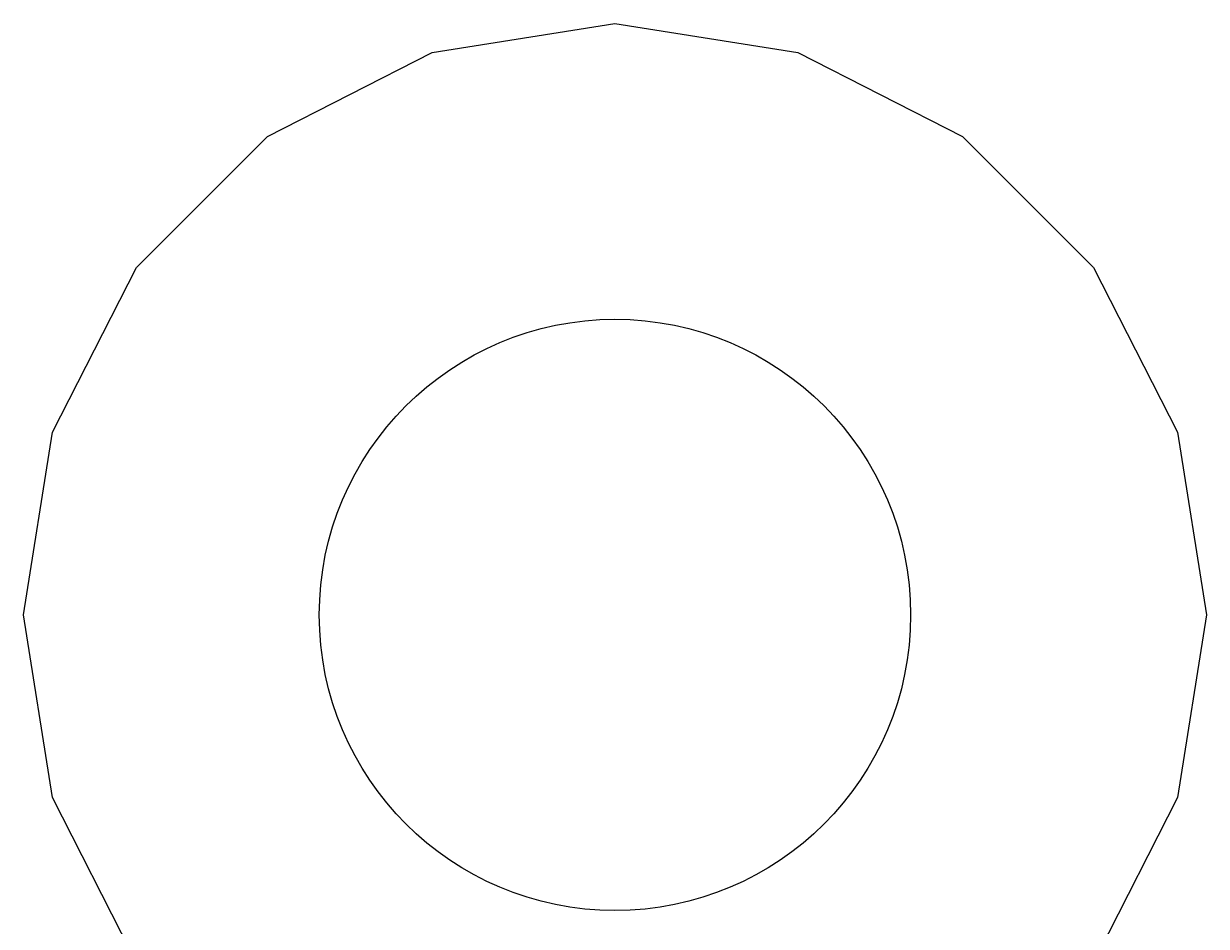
# Model space of a CAD drawing. Header units: millimetres. Extents: x -3894 to -3474, y -291 to 6.
# Drawn here: x -3722.858 to -3722.058, y -97.964 to -97.353 of the extents above; entities that cross this region are included whole.
import ezdxf

# ---------------------------------------------------------------- set-up
doc = ezdxf.new("R2010")
doc.units = ezdxf.units.MM
doc.layers.add('BLACK', color=7, linetype='Continuous')

msp = doc.modelspace()

# ---------------------------------------------------------------- linework, layer by layer
at = {"layer": 'BLACK', "linetype": 'Continuous'}
for p, q in [((-3722.58175, -97.37238), (-3722.45815, -97.3528)), ((-3722.45815, -97.3528), (-3722.33454, -97.37238)), ((-3722.69326, -97.4292), (-3722.58175, -97.37238)), ((-3722.33454, -97.37238), (-3722.22303, -97.4292)), ((-3722.78175, -97.51769), (-3722.69326, -97.4292)), ((-3722.22303, -97.4292), (-3722.13454, -97.51769)), ((-3722.83857, -97.6292), (-3722.78175, -97.51769)), ((-3722.13454, -97.51769), (-3722.07772, -97.6292)), ((-3722.85815, -97.7528), (-3722.83857, -97.6292)), ((-3722.07772, -97.6292), (-3722.05815, -97.7528)), ((-3722.83857, -97.87641), (-3722.85815, -97.7528)), ((-3722.05815, -97.7528), (-3722.07772, -97.87641)), ((-3722.78175, -97.98792), (-3722.83857, -97.87641)), ((-3722.07772, -97.87641), (-3722.13454, -97.98792))]:
    msp.add_line(p, q, dxfattribs=at)
at = {"layer": 'BLACK'}
msp.add_circle((-3722.45815, -97.7528), 0.2, dxfattribs=at)

doc.saveas('drawing.dxf')
